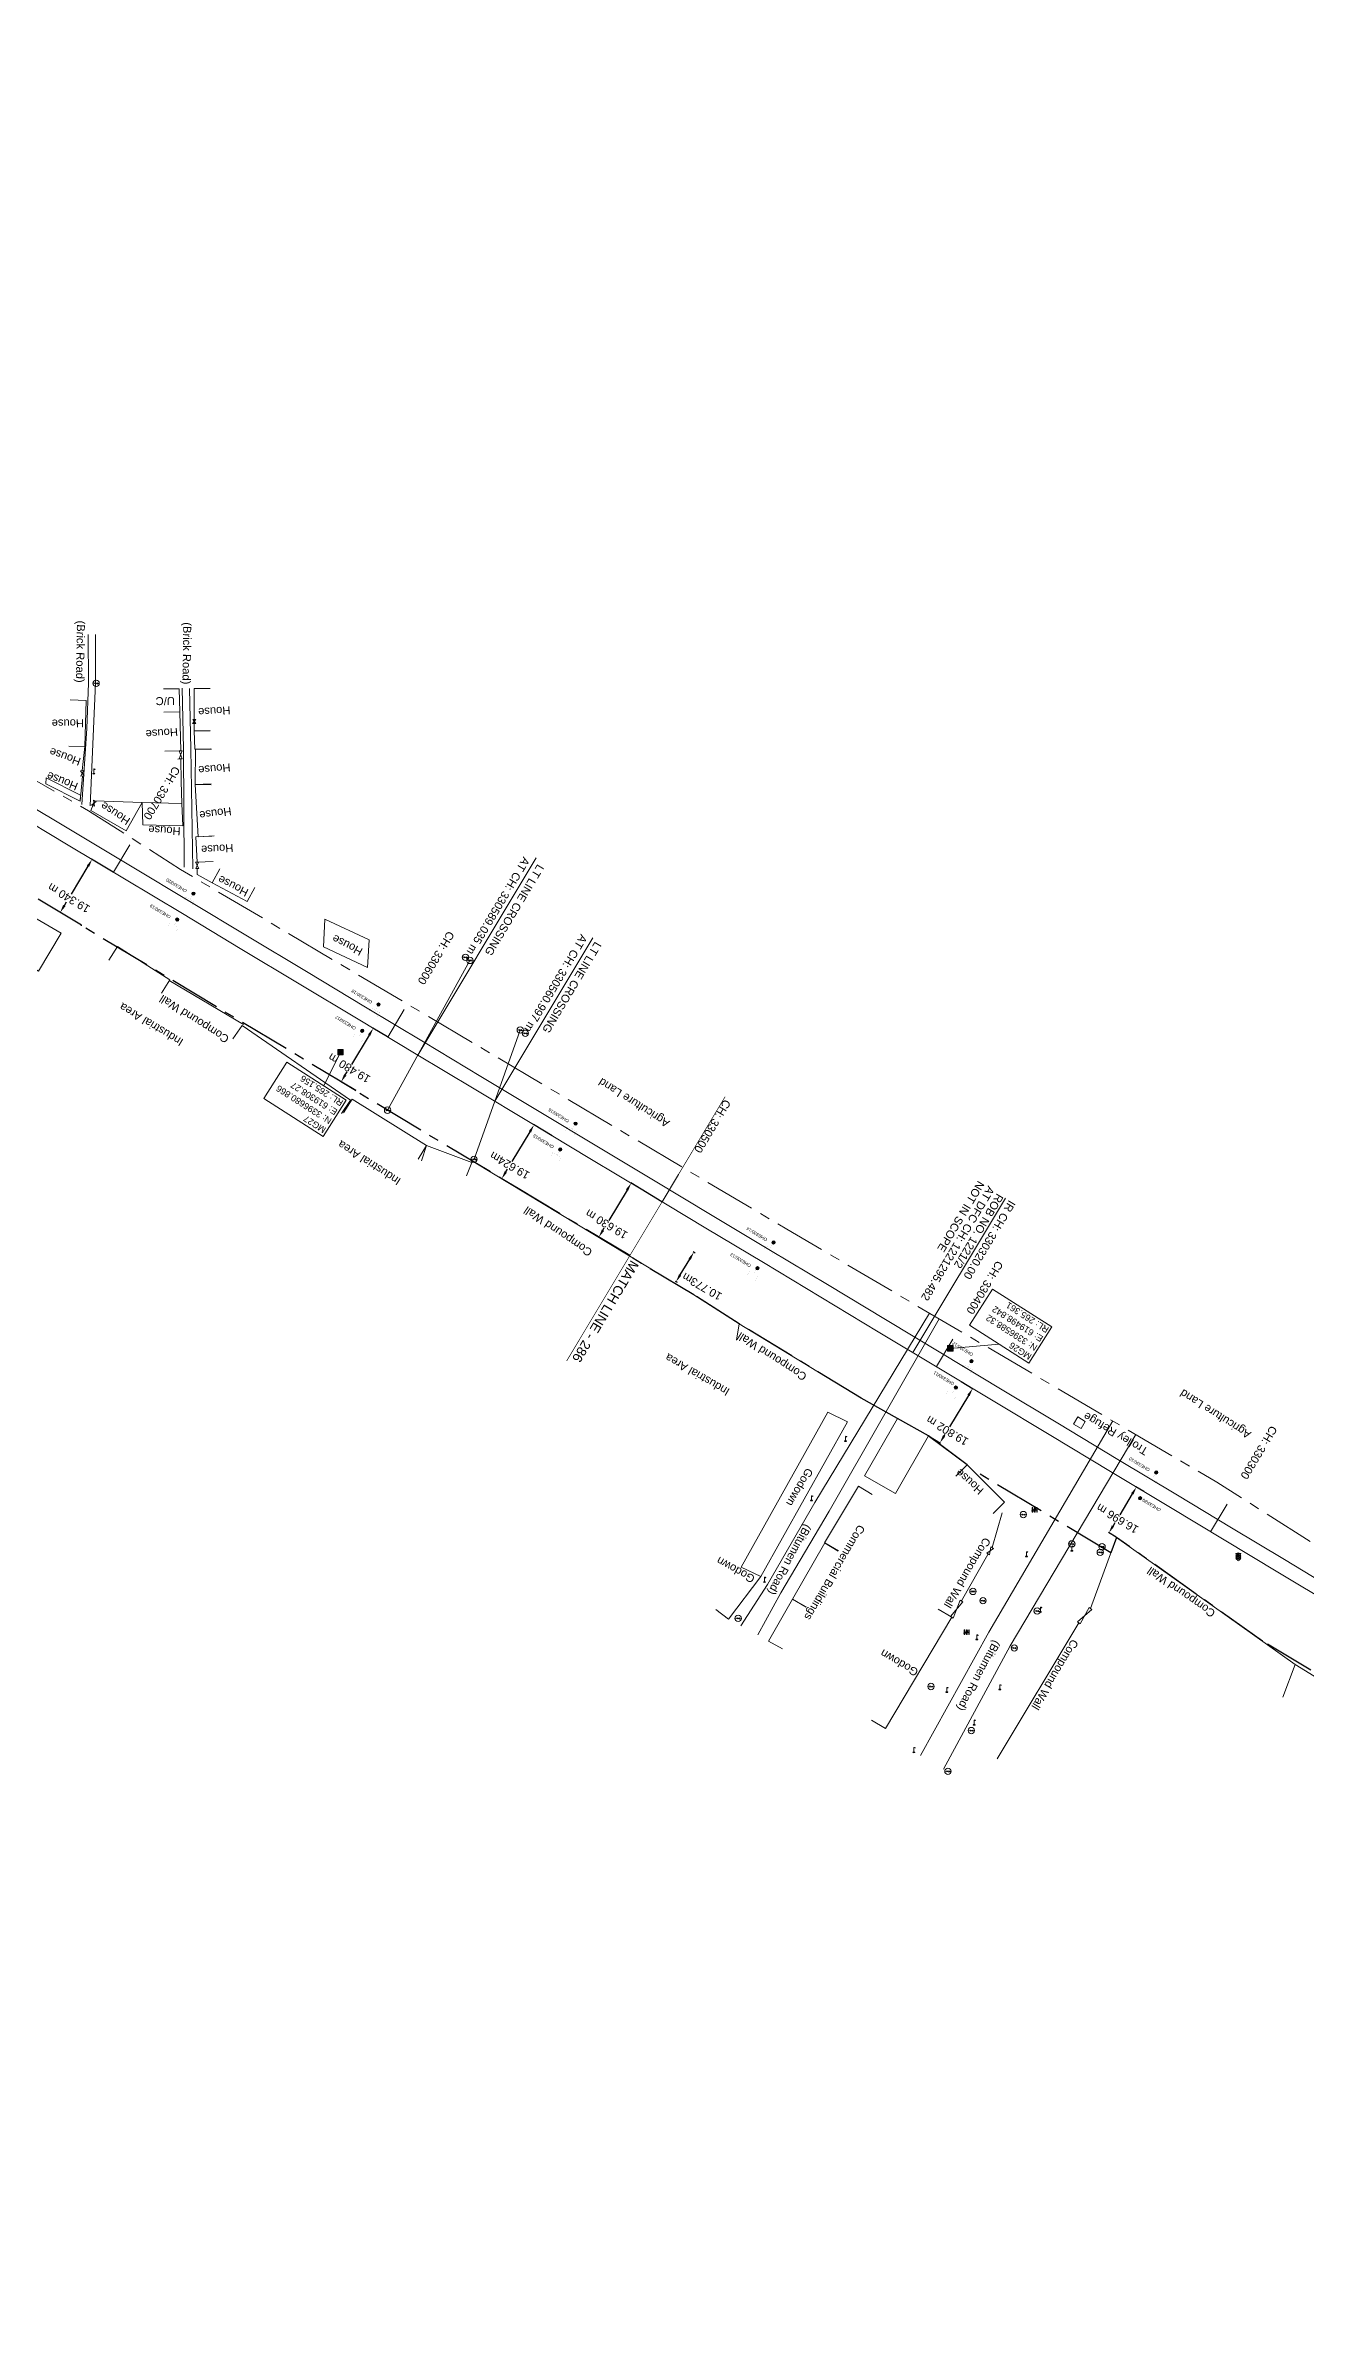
# Model space of a CAD drawing. Header units: metres. Extents: x 618808 to 629364, y 3390217 to 3397014.
# Drawn here: x 619216 to 619610, y 3396282 to 3396995 of the extents above; entities that cross this region are included whole.
import ezdxf
from ezdxf.enums import TextEntityAlignment as Align

# ---------------------------------------------------------------- set-up
doc = ezdxf.new("R2010")
doc.units = ezdxf.units.M
doc.header["$MEASUREMENT"] = 0
doc.linetypes.add('CENTER', pattern=[50.8, 31.75, -6.35, 6.35, -6.35])
doc.linetypes.add('PHANTOM2', pattern=[1.25, 0.625, -0.125, 0.125, -0.125, 0.125, -0.125])
doc.layers.get('Defpoints').update_dxf_attribs({"lineweight": 0})
for name, color, linetype, lineweight in [('Bench_Mark', 7, 'Continuous', 0), ('Bounary Dim', 10, 'Continuous', 13), ('Building Under Cons.', 251, 'Continuous', 0), ('Commercial Building Pucca', 251, 'Continuous', 0), ('Commercial Building Semipucca', 251, 'Continuous', 0), ('Compound Wall', 251, 'Continuous', 0), ('DFCC BOUNDARY', 6, 'CENTER', 0), ('Electric Pole', 251, 'Continuous', 0), ('Existing Chainage', 7, 'Continuous', 0), ('Existing IR Track', 143, 'Continuous', 0), ('Existing Railway Boundary', 7, 'CENTER', 0), ('Fence', 251, 'F-LINE', 0), ('Gate', 251, 'Continuous', 0), ('HT & LT DETAILS IN PLAN', 7, 'Continuous', 0), ('Lamp_Post', 7, 'Continuous', 0), ('LC DETAILS IN PLAN', 7, 'Continuous', 0), ('MATCH LINE', 7, 'Continuous', 0), ('OHE MAST', 8, 'Continuous', 0), ('OHE MAST TEXT', 8, 'Continuous', 0), ('PWR_LINE', 134, 'POWER', 0), ('Residential Building Pucca', 251, 'Continuous', 0), ('Side Details', 251, 'Continuous', 0), ('Sign Board', 251, 'Continuous', 0), ('Subroad Edge', 34, 'Continuous', 0), ('Text', 251, 'Continuous', 0), ('Text1', 251, 'Continuous', 0), ('Transformer', 251, 'Continuous', 0), ('Trolley Stand', 7, 'Continuous', 0)]:
    doc.layers.add(name, color=color, linetype=linetype, lineweight=lineweight)
doc.styles.get("Standard").update_dxf_attribs({"font": 'arial.ttf'})
doc.styles.add('Style-Arial', font='arial.ttf')
doc.styles.add('Text', font='arial.ttf', dxfattribs={"height": 2})
doc.linetypes.add('F-LINE', pattern='A,0.6,["X",Standard,S=0.3,R=0,X=0,Y=-0.15],0.1', length=0.7)
doc.linetypes.add('POWER', pattern='A,10,-0.2,[131,ltypeshp.shx,S=0.4,R=0,X=-0.2,Y=0],-0.2,[131,ltypeshp.shx,S=0.4,R=180,X=1.2,Y=0],-1.4,[131,ltypeshp.shx,S=0.4,R=0,X=-0.2,Y=0],-0.2,[131,ltypeshp.shx,S=0.4,R=180,X=1.2,Y=0],-1.4,[131,ltypeshp.shx,S=0.4,R=0,X=-0.2,Y=0],-0.2,[131,ltypeshp.shx,S=0.4,R=180,X=1.2,Y=0],-1.2', length=14.8)
doc.dimstyles.new('DIM', dxfattribs={"dimtxt": 2.5, "dimasz": 2.5, "dimexe": 0.18, "dimexo": 0.0625, "dimgap": 0.09, "dimtad": 0, "dimtih": 1, "dimtoh": 1, "dimdec": 3, "dimzin": 0, "dimdsep": 46, "dimtxsty": 'Standard', "dimcen": 0.09, "dimadec": 0, "dimazin": 0, "dimtfac": 1, "dimtdec": 3, "dimtofl": 0, "dimtmove": 0, "dimatfit": 3, "dimfxl": 1, "dimtolj": 1, "dimtzin": 0, "dimarcsym": 0})
doc.dimstyles.get("Standard").update_dxf_attribs({"dimtxt": 2.5, "dimasz": 0.18, "dimexe": 0.18, "dimexo": 0.0625, "dimgap": 0.09, "dimtad": 0, "dimtih": 1, "dimtoh": 1, "dimdec": 3, "dimzin": 0, "dimdsep": 46, "dimtxsty": 'Standard', "dimcen": 0.09, "dimadec": 0, "dimazin": 0, "dimtfac": 1, "dimtdec": 3, "dimtofl": 0, "dimtmove": 0, "dimatfit": 3, "dimfxl": 1, "dimtolj": 1, "dimtzin": 0, "dimarcsym": 0})

# ---------------------------------------------------------------- blocks, each defined once
blk = doc.blocks.new('GT')
at = {"layer": 'Gate'}
for p, q in [((-0.5, -0.5), (-0.5, 0.5)), ((-0.5, 0.5), (0.5, -0.5)), ((0.5, 0.5), (0.5, -0.5))]:
    blk.add_line(p, q, dxfattribs=at)
at = {"layer": 'Gate', "flags": 128}
blk.add_lwpolyline([(0.5, 0.5), (-0.5, -0.5)], dxfattribs=at)
blk = doc.blocks.new('EP')
at = {"extrusion": (0, 0, -1)}
blk.add_hatch(color=8, dxfattribs=at).paths.add_polyline_path([(-0.31, -0.24), (-0.94, -0.01), (-0.41, -0.1), (-0.43, 0.15), (0.21, -0.05), (0.21, 0.16), (0.93, -0.01), (0.31, 0.07), (0.31, -0.19), (-0.31, 0)])
at = {"color": 8}
for p, q in [((-0.93, -0.01), (-0.21, 0.16)), ((-0.31, 0.07), (-0.93, -0.01)), ((-0.31, -0.19), (-0.31, 0.07)), ((0.31, 0), (-0.31, -0.19)), ((-0.21, 0.16), (-0.21, -0.05)), ((-0.21, -0.05), (0.43, 0.15)), ((0.31, -0.24), (0.31, 0)), ((0.43, 0.15), (0.41, -0.1)), ((0.94, -0.01), (0.31, -0.24)), ((0.41, -0.1), (0.94, -0.01))]:
    blk.add_line(p, q, dxfattribs=at)
blk.add_circle((0, 0), 1, dxfattribs=at)
blk = doc.blocks.new('LP')
at = {"flags": 128}
for points in [[(0, 0), (0, 1.5)], [(0.25, 1.35), (0.44, 1.35)]]:
    blk.add_lwpolyline(points, dxfattribs=at)
for centre, radius, start, end in [((0.07, 0.99), 0.519, 57.64249, 97.31648), ((0.34, 1.33), 0.094, 11.70118, 168.04763)]:
    blk.add_arc(centre, radius, start, end)
at = {"extrusion": (0, 0, -1)}
blk.add_ellipse((0, 0.01), major_axis=(0.308, 0), ratio=0.400495, dxfattribs=at)
blk.add_ellipse((0.35, 1.36), major_axis=(0.0017, 0.0438), ratio=0.461056, start_param=1.74022, end_param=4.575836)
blk = doc.blocks.new('SIG')
for color, points in [(1, [(-0.22, 0.42, 0.180295), (-0.01, 0.33, -0.00255), (0.01, 0.33, -0.00255), (0.02, 0.33, 0.180295), (0.23, 0.42, -0.002654), (0.25, 0.44, 0.184495), (0.33, 0.65, 1.000001), (-0.32, 0.65, 0.184495), (-0.24, 0.44, -0.002654)]), (2, [(0.23, -0.23, -0.002654), (0.25, -0.21, 0.184495), (0.33, 0.01, 1.000001), (-0.32, 0.01, 0.184495), (-0.24, -0.21, -0.002654), (-0.22, -0.23, 0.180295), (-0.01, -0.32, -0.00255), (0.01, -0.32, -0.00255), (0.02, -0.32, 0.180295)]), (3, [(0.23, -0.88, -0.002654), (0.25, -0.86, 0.184495), (0.33, -0.64, 1.000001), (-0.32, -0.64, 0.184495), (-0.24, -0.86, -0.002654), (-0.22, -0.88, 0.395599)])]:
    blk.add_hatch(color=color).paths.add_polyline_path(points)
for p, q in [((-0.31, 0.98), (-0.32, -0.9)), ((0.33, -0.9), (0.32, 0.98))]:
    blk.add_line(p, q)
at = {"flags": 128}
for points in [[(-0.31, 0.98), (-0.81, 0.98, 0.198758), (-0.42, 0.41, 0.003814), (-0.31, 0.39)], [(-0.31, 0.33), (-0.81, 0.33, 0.198758), (-0.42, -0.23, 0.003727), (-0.32, -0.26)], [(0.32, 0.98), (0.82, 0.98, -0.198758), (0.44, 0.41, -0.003814), (0.32, 0.39)], [(0.32, 0.33), (0.82, 0.33, -0.198758), (0.44, -0.23, -0.003727), (0.33, -0.26)], [(-0.32, -0.32), (-0.81, -0.32, 0.198758), (-0.42, -0.88, 0.003639), (-0.32, -0.9)], [(0.33, -0.32), (0.82, -0.32, -0.198758), (0.44, -0.88, -0.003639), (0.33, -0.9)]]:
    blk.add_lwpolyline(points, format="xyb", dxfattribs=at)
for centre, radius, start, end in [((0.01, 0.91), 0.324, 12.40488, 167.59512), ((0.01, 0.81), 0.357, 27.75781, 152.24219), ((0.01, -0.9), 0.324, 181.45715, 358.54285)]:
    blk.add_arc(centre, radius, start, end)
blk = doc.blocks.new('TRF')
at = {"extrusion": (0, 0, -1)}
blk.add_hatch(color=256, dxfattribs=at).paths.add_polyline_path([(0.18, -0.39), (-0.98, 0.09), (-0.22, -0.04), (-0.38, 0.42), (0.98, -0.29), (-0.02, 0.04)])
for p, q in [((-0.69, 0.72), (-0.69, -0.72)), ((-0.52, 0.72), (-0.69, 0.72)), ((-0.52, -0.72), (-0.52, 0.72)), ((0, 0.72), (0, -0.72)), ((0.17, 0.72), (0, 0.72)), ((0.17, -0.72), (0.17, 0.72)), ((0.7, 0.72), (0.7, -0.72)), ((0.87, 0.72), (0.7, 0.72)), ((0.87, -0.72), (0.87, 0.72)), ((-0.69, -0.72), (-0.52, -0.72)), ((0, -0.72), (0.17, -0.72)), ((0.7, -0.72), (0.87, -0.72))]:
    blk.add_line(p, q)
at = {"flags": 128}
blk.add_lwpolyline([(0.22, -0.04), (0.38, 0.42), (-0.98, -0.29), (0.02, 0.04), (-0.18, -0.39), (0.98, 0.09), (0.22, -0.04)], close=True, dxfattribs=at)
blk = doc.blocks.new('OHE MAST')
h = blk.add_hatch(color=256)
edge = h.paths.add_edge_path()
edge.add_arc((0, 0), 0.514, 0, 360)
at = {"const_width": 0.01, "flags": 128}
for points in [[(1.5, 3.5), (1.5, 2), (-1.5, 2), (-1.5, 3.5)], [(0, 2), (0, 0)]]:
    blk.add_lwpolyline(points, dxfattribs=at)
blk.add_circle((0, 0), 0.514)
blk = doc.blocks.new('*D414')
at = {"layer": 'Bounary Dim', "color": 0, "lineweight": -2, "transparency": 16777216}
for p, q in [((619419.13, 3396618.11), (619418.53, 3396618.47)), ((619413.58, 3396608.88), (619412.98, 3396609.23)), ((619414.43, 3396611.28), (619417.4, 3396616.23))]:
    blk.add_line(p, q, dxfattribs=at)
at = {"layer": 'Bounary Dim', "color": 0, "transparency": 16777216}
for points in [[(619417.04, 3396616.45), (619417.76, 3396616.02), (619418.69, 3396618.37)], [(619414.07, 3396611.5), (619414.78, 3396611.07), (619413.14, 3396609.14)]]:
    blk.add_solid(points, dxfattribs=at)
at = {"layer": 'Defpoints', "color": 0, "transparency": 16777216}
for p in [(619418.69, 3396618.37), (619419.18, 3396618.08), (619413.63, 3396608.84)]:
    blk.add_point(p, dxfattribs=at)
at = {"layer": 'Bounary Dim', "color": 0, "transparency": 16777216, "insert": (619421.27, 3396607.65), "char_height": 2.5, "attachment_point": 5, "rotation": 150}
blk.add_mtext('\\A1;10.773m', dxfattribs=at)
blk = doc.blocks.new('*D320')
at = {"layer": 'Bounary Dim', "color": 0, "lineweight": -2, "transparency": 16777216}
for p, q in [((624516.74, 3393565.8), (624506.47, 3393548.71)), ((624520.35, 3393566.55), (624517.87, 3393568.04)), ((624498.93, 3393536.15), (624505.06, 3393546.36)), ((624499.97, 3393532.61), (624497.49, 3393534.1))]:
    blk.add_line(p, q, dxfattribs=at)
at = {"layer": 'Bounary Dim', "color": 0, "transparency": 16777216}
for points in [[(624516.38, 3393566.02), (624517.09, 3393565.59), (624518.02, 3393567.95)], [(624498.57, 3393536.37), (624499.29, 3393535.94), (624497.65, 3393534.01)]]:
    blk.add_solid(points, dxfattribs=at)
at = {"layer": 'Defpoints', "color": 0, "linetype": 'ByBlock', "ltscale": 5, "transparency": 16777216}
for p in [(619557.02, 3396545.02), (619559.36, 3396543.61), (619550.75, 3396529.31)]:
    blk.add_point(p, dxfattribs=at)
at = {"layer": 'Defpoints', "color": 0, "transparency": 16777216}
for p in [(624518.02, 3393567.95), (624520.4, 3393566.52), (624500.03, 3393532.58)]:
    blk.add_point(p, dxfattribs=at)
at = {"layer": 'DFCC BOUNDARY', "color": 0, "linetype": 'ByBlock', "lineweight": -2, "ltscale": 5, "transparency": 16777216}
for p, q in [((619559.3, 3396543.65), (619556.87, 3396545.11)), ((619555.73, 3396542.88), (619551.81, 3396536.34)), ((619550.7, 3396529.34), (619548.26, 3396530.8)), ((619549.71, 3396532.85), (619550.4, 3396534))]:
    blk.add_line(p, q, dxfattribs=at)
at = {"layer": 'DFCC BOUNDARY', "color": 0, "linetype": 'ByBlock', "ltscale": 5, "transparency": 16777216}
for points in [[(619555.38, 3396543.09), (619556.09, 3396542.66), (619557.02, 3396545.02)], [(619549.35, 3396533.07), (619550.06, 3396532.64), (619548.42, 3396530.71)]]:
    blk.add_solid(points, dxfattribs=at)
at = {"layer": 'Bounary Dim', "color": 0, "transparency": 16777216, "insert": (624505.77, 3393547.54), "char_height": 2.5, "attachment_point": 5, "rotation": 150}
blk.add_mtext('\\A1;39.588m', dxfattribs=at)
at = {"layer": 'DFCC BOUNDARY', "color": 0, "linetype": 'ByBlock', "ltscale": 5, "transparency": 16777216, "insert": (619551.1, 3396535.17), "char_height": 2.5, "attachment_point": 5, "rotation": 149}
blk.add_mtext('\\A1;16.696 m', dxfattribs=at)
blk = doc.blocks.new('*D321')
at = {"layer": 'Bounary Dim', "color": 0, "lineweight": -2, "transparency": 16777216}
for p, q in [((624148.76, 3393787.43), (624131.26, 3393758.31)), ((624147.84, 3393790.9), (624150.21, 3393789.48)), ((624127.37, 3393751.86), (624129.85, 3393755.97)), ((624123.87, 3393751.04), (624126.24, 3393749.62))]:
    blk.add_line(p, q, dxfattribs=at)
at = {"layer": 'Bounary Dim', "color": 0, "transparency": 16777216}
for points in [[(624148.41, 3393787.64), (624149.12, 3393787.21), (624150.05, 3393789.57)], [(624127.02, 3393752.07), (624127.73, 3393751.64), (624126.09, 3393749.71)]]:
    blk.add_solid(points, dxfattribs=at)
at = {"layer": 'Defpoints', "color": 0, "linetype": 'ByBlock', "ltscale": 5, "transparency": 16777216}
for p in [(619502.22, 3396577.99), (619505.84, 3396575.81), (619492, 3396561.03)]:
    blk.add_point(p, dxfattribs=at)
at = {"layer": 'Defpoints', "color": 0, "transparency": 16777216}
for p in [(624147.79, 3393790.93), (624150.05, 3393789.57), (624123.82, 3393751.08)]:
    blk.add_point(p, dxfattribs=at)
at = {"layer": 'DFCC BOUNDARY', "color": 0, "linetype": 'ByBlock', "lineweight": -2, "ltscale": 5, "transparency": 16777216}
for p, q in [((619504.55, 3396573.67), (619498.62, 3396563.81)), ((619502.27, 3396577.96), (619506, 3396575.72)), ((619492.06, 3396560.99), (619495.78, 3396558.75)), ((619496.92, 3396560.99), (619497.21, 3396561.47))]:
    blk.add_line(p, q, dxfattribs=at)
at = {"layer": 'DFCC BOUNDARY', "color": 0, "linetype": 'ByBlock', "ltscale": 5, "transparency": 16777216}
for points in [[(619504.19, 3396573.88), (619504.91, 3396573.45), (619505.84, 3396575.81)], [(619496.56, 3396561.2), (619497.27, 3396560.77), (619495.63, 3396558.84)]]:
    blk.add_solid(points, dxfattribs=at)
at = {"layer": 'Bounary Dim', "color": 0, "transparency": 16777216, "insert": (624130.55, 3393757.14), "char_height": 2.5, "attachment_point": 5, "rotation": 150}
blk.add_mtext('\\A1;46.506m', dxfattribs=at)
at = {"layer": 'DFCC BOUNDARY', "color": 0, "linetype": 'ByBlock', "ltscale": 5, "transparency": 16777216, "insert": (619497.91, 3396562.64), "char_height": 2.5, "attachment_point": 5, "rotation": 149}
blk.add_mtext('\\A1;19.802 m', dxfattribs=at)
blk = doc.blocks.new('*D322')
at = {"layer": 'Bounary Dim', "color": 0, "lineweight": -2, "transparency": 16777216}
for p, q in [((624078.08, 3393830), (624067.74, 3393812.81)), ((624081.3, 3393830.98), (624079.22, 3393832.24)), ((624056.63, 3393794.35), (624066.33, 3393810.47)), ((624057.27, 3393791.05), (624055.19, 3393792.3))]:
    blk.add_line(p, q, dxfattribs=at)
at = {"layer": 'Bounary Dim', "color": 0, "transparency": 16777216}
for points in [[(624077.73, 3393830.22), (624078.44, 3393829.79), (624079.37, 3393832.14)], [(624056.28, 3393794.56), (624056.99, 3393794.14), (624055.34, 3393792.21)]]:
    blk.add_solid(points, dxfattribs=at)
at = {"layer": 'Defpoints', "color": 0, "linetype": 'ByBlock', "ltscale": 5, "transparency": 16777216}
for p in [(619399.11, 3396639.94), (619408.77, 3396634.14), (619398.68, 3396617.31)]:
    blk.add_point(p, dxfattribs=at)
at = {"layer": 'Defpoints', "color": 0, "transparency": 16777216}
for p in [(624079.37, 3393832.14), (624081.35, 3393830.95), (624057.32, 3393791.02)]:
    blk.add_point(p, dxfattribs=at)
at = {"layer": 'DFCC BOUNDARY', "color": 0, "linetype": 'ByBlock', "lineweight": -2, "ltscale": 5, "transparency": 16777216}
for p, q in [((619397.82, 3396637.79), (619392.12, 3396628.29)), ((619408.72, 3396634.17), (619398.96, 3396640.03)), ((619390.3, 3396625.25), (619390.72, 3396625.95)), ((619398.62, 3396617.34), (619388.86, 3396623.2))]:
    blk.add_line(p, q, dxfattribs=at)
at = {"layer": 'DFCC BOUNDARY', "color": 0, "linetype": 'ByBlock', "ltscale": 5, "transparency": 16777216}
for points in [[(619397.47, 3396638.01), (619398.18, 3396637.58), (619399.11, 3396639.94)], [(619389.94, 3396625.46), (619390.66, 3396625.03), (619389.01, 3396623.1)]]:
    blk.add_solid(points, dxfattribs=at)
at = {"layer": 'Bounary Dim', "color": 0, "transparency": 16777216, "insert": (624066.96, 3393811.69), "char_height": 2.5, "attachment_point": 5, "rotation": 150}
blk.add_mtext('\\A1;46.607m', dxfattribs=at)
at = {"layer": 'DFCC BOUNDARY', "color": 0, "linetype": 'ByBlock', "ltscale": 5, "transparency": 16777216, "insert": (619391.42, 3396627.12), "char_height": 2.5, "attachment_point": 5, "rotation": 149}
blk.add_mtext('\\A1;19.630 m', dxfattribs=at)
blk = doc.blocks.new('*D323')
at = {"layer": 'Bounary Dim', "color": 0, "lineweight": -2, "transparency": 16777216}
for p, q in [((619367.47, 3396656), (619361.87, 3396646.67)), ((619374.43, 3396654.74), (619368.6, 3396658.24)), ((619364.34, 3396637.92), (619358.51, 3396641.41)), ((619359.95, 3396643.46), (619360.47, 3396644.33)), ((623709.32, 3394049.33), (623711.28, 3394048.15)), ((623709.83, 3394046.1), (623684.78, 3394004.47)), ((623664.8, 3393971.26), (623683.37, 3394002.13)), ((623661.7, 3393970.21), (623663.66, 3393969.02))]:
    blk.add_line(p, q, dxfattribs=at)
at = {"layer": 'Bounary Dim', "color": 0, "transparency": 16777216}
for points in [[(619367.11, 3396656.22), (619367.83, 3396655.79), (619368.76, 3396658.15)], [(619359.59, 3396643.68), (619360.3, 3396643.25), (619358.66, 3396641.32)], [(623709.48, 3394046.32), (623710.19, 3394045.89), (623711.12, 3394048.24)], [(623664.44, 3393971.47), (623665.15, 3393971.04), (623663.51, 3393969.12)]]:
    blk.add_solid(points, dxfattribs=at)
at = {"layer": 'Defpoints', "color": 0, "transparency": 16777216}
for p in [(619368.76, 3396658.15), (619374.49, 3396654.71), (619364.39, 3396637.88), (623709.26, 3394049.36), (623711.12, 3394048.24), (623661.65, 3393970.24)]:
    blk.add_point(p, dxfattribs=at)
at = {"layer": 'Bounary Dim', "color": 0, "transparency": 16777216, "char_height": 2.5, "attachment_point": 5, "rotation": 150}
for s, insert in [('\\A1;19.624m', (619361.17, 3396645.5)), ('\\A1;92.347m', (623684.63, 3394002.98))]:
    blk.add_mtext(s, dxfattribs=dict(at, insert=insert))
blk = doc.blocks.new('*D324')
at = {"layer": 'Bounary Dim', "color": 0, "lineweight": -2, "transparency": 16777216}
for p, q in [((627983.92, 3391533.85), (627975.81, 3391538.73)), ((627974.67, 3391536.49), (627964.3, 3391519.26)), ((627951.81, 3391498.52), (627962.89, 3391516.92)), ((627958.48, 3391491.59), (627950.37, 3391496.47))]:
    blk.add_line(p, q, dxfattribs=at)
at = {"layer": 'Bounary Dim', "color": 0, "transparency": 16777216}
for points in [[(627974.31, 3391536.71), (627975.03, 3391536.28), (627975.96, 3391538.64)], [(627951.46, 3391498.74), (627952.17, 3391498.31), (627950.52, 3391496.38)]]:
    blk.add_solid(points, dxfattribs=at)
at = {"layer": 'Defpoints', "color": 0, "linetype": 'ByBlock', "ltscale": 5, "transparency": 16777216}
for p in [(619318.5, 3396688.32), (619323.05, 3396685.59), (619313.02, 3396668.89)]:
    blk.add_point(p, dxfattribs=at)
at = {"layer": 'Defpoints', "color": 0, "transparency": 16777216}
for p in [(627983.97, 3391533.81), (627950.52, 3391496.38), (627958.53, 3391491.56)]:
    blk.add_point(p, dxfattribs=at)
at = {"layer": 'DFCC BOUNDARY', "color": 0, "linetype": 'ByBlock', "lineweight": -2, "ltscale": 5, "transparency": 16777216}
for p, q in [((619322.99, 3396685.62), (619318.35, 3396688.41)), ((619317.21, 3396686.18), (619311.72, 3396677.04)), ((619309.76, 3396673.76), (619310.32, 3396674.69)), ((619312.96, 3396668.92), (619308.32, 3396671.71))]:
    blk.add_line(p, q, dxfattribs=at)
at = {"layer": 'DFCC BOUNDARY', "color": 0, "linetype": 'ByBlock', "ltscale": 5, "transparency": 16777216}
for points in [[(619316.86, 3396686.39), (619317.57, 3396685.96), (619318.5, 3396688.32)], [(619309.4, 3396673.98), (619310.11, 3396673.55), (619308.47, 3396671.62)]]:
    blk.add_solid(points, dxfattribs=at)
at = {"layer": 'Bounary Dim', "color": 0, "transparency": 16777216, "insert": (627963.59, 3391518.09), "char_height": 2.5, "attachment_point": 5, "rotation": 150}
blk.add_mtext('\\A1;49.319m', dxfattribs=at)
at = {"layer": 'DFCC BOUNDARY', "color": 0, "linetype": 'ByBlock', "ltscale": 5, "transparency": 16777216, "insert": (619311.02, 3396675.87), "char_height": 2.5, "attachment_point": 5, "rotation": 149}
blk.add_mtext('\\A1;19.480 m', dxfattribs=at)
blk = doc.blocks.new('*D325')
at = {"layer": 'Bounary Dim', "color": 0, "lineweight": -2, "transparency": 16777216}
for p, q in [((627660.09, 3391809.26), (627659.2, 3391809.86)), ((627657.94, 3391807.7), (627630.65, 3391767.75)), ((627621.8, 3391754.79), (627629.1, 3391765.48)), ((627621.13, 3391752.22), (627620.24, 3391752.83))]:
    blk.add_line(p, q, dxfattribs=at)
at = {"layer": 'Bounary Dim', "color": 0, "transparency": 16777216}
for points in [[(627657.6, 3391807.93), (627658.29, 3391807.46), (627659.35, 3391809.76)], [(627621.45, 3391755.03), (627622.14, 3391754.56), (627620.39, 3391752.73)]]:
    blk.add_solid(points, dxfattribs=at)
at = {"layer": 'Defpoints', "color": 0, "linetype": 'ByBlock', "ltscale": 5, "transparency": 16777216}
for p in [(619230.63, 3396741.1), (619237.32, 3396737.09), (619227.36, 3396720.51)]:
    blk.add_point(p, dxfattribs=at)
at = {"layer": 'Defpoints', "color": 0, "transparency": 16777216}
for p in [(627660.14, 3391809.22), (627620.39, 3391752.73), (627621.18, 3391752.19)]:
    blk.add_point(p, dxfattribs=at)
at = {"layer": 'DFCC BOUNDARY', "color": 0, "linetype": 'ByBlock', "lineweight": -2, "ltscale": 5, "transparency": 16777216}
for p, q in [((619229.34, 3396738.96), (619224.08, 3396730.19)), ((619237.26, 3396737.12), (619230.48, 3396741.19)), ((619227.31, 3396720.54), (619220.52, 3396724.61)), ((619221.96, 3396726.66), (619222.67, 3396727.85))]:
    blk.add_line(p, q, dxfattribs=at)
at = {"layer": 'DFCC BOUNDARY', "color": 0, "linetype": 'ByBlock', "ltscale": 5, "transparency": 16777216}
for points in [[(619228.99, 3396739.17), (619229.7, 3396738.74), (619230.63, 3396741.1)], [(619221.6, 3396726.88), (619222.32, 3396726.45), (619220.67, 3396724.52)]]:
    blk.add_solid(points, dxfattribs=at)
at = {"layer": 'Bounary Dim', "color": 0, "transparency": 16777216, "insert": (627629.87, 3391766.61), "char_height": 2.5, "attachment_point": 5, "rotation": 150}
blk.add_mtext('\\A1;69.073m', dxfattribs=at)
at = {"layer": 'DFCC BOUNDARY', "color": 0, "linetype": 'ByBlock', "ltscale": 5, "transparency": 16777216, "insert": (619223.38, 3396729.02), "char_height": 2.5, "attachment_point": 5, "rotation": 149}
blk.add_mtext('\\A1;19.340 m', dxfattribs=at)
blk = doc.blocks.new('BM')
at = {"extrusion": (0, 0, -1)}
blk.add_hatch(color=256, dxfattribs=at).paths.add_polyline_path([(-0.88, -0.88), (-0.88, 0.88), (0.88, 0.88), (0.88, -0.88)])
for p, q in [((0.88, 0.88), (-0.88, 0.88)), ((-0.88, 0.88), (-0.88, -0.88)), ((0.88, -0.88), (0.88, 0.88)), ((-0.88, -0.88), (0.88, -0.88))]:
    blk.add_line(p, q)

msp = doc.modelspace()

# ---------------------------------------------------------------- linework, layer by layer
at = {"layer": 'Bench_Mark', "color": 252}
for p, q in [((619303.0325, 3396670.3415), (619308.27, 3396680.866)), ((619514.1113, 3396589.661), (619498.842, 3396588.32))]:
    msp.add_line(p, q, dxfattribs=at)
at = {"layer": 'Bench_Mark', "color": 252, "linetype": 'Continuous'}
for points in [[(619310.0451, 3396665.8521), (619302.8187, 3396654.5641), (619284.2998, 3396666.4195), (619291.5262, 3396677.7075)], [(619530.5971, 3396595.0214), (619523.3708, 3396583.7333), (619504.8519, 3396595.5887), (619512.0783, 3396606.8768)]]:
    msp.add_3dface(points, dxfattribs=at)
at = {"layer": 'Building Under Cons.', "flags": 128}
msp.add_lwpolyline([(619252.9011, 3396794.3228), (619257.8989, 3396794.4125), (619258.0289, 3396787.165), (619253.0312, 3396787.0753)], dxfattribs=at)
at = {"layer": 'Commercial Building Pucca', "flags": 128}
for points in [[(619235.8772, 3396709.5974), (619238.5384, 3396713.8286), (619254.9368, 3396703.5147), (619252.2756, 3396699.2835)], [(619274.6729, 3396685.0738), (619277.5047, 3396689.1928), (619311.4457, 3396665.858), (619308.6139, 3396661.739)], [(619309.2387, 3396661.9068), (619311.8735, 3396666.1544), (619335.1396, 3396651.7224), (619332.5048, 3396647.4747)], [(619333.5758, 3396646.9747), (619335.1396, 3396651.7224), (619349.3369, 3396646.4542), (619347.6362, 3396642.2325)], [(619453.8297, 3396507.5434), (619449.5014, 3396510.0436), (619459.6238, 3396527.5677), (619463.9522, 3396525.0675)], [(619446.4394, 3396494.4651), (619442.0877, 3396496.9243), (619449.5014, 3396510.0436), (619453.8532, 3396507.5844)]]:
    msp.add_lwpolyline(points, dxfattribs=at)
at = {"layer": 'Commercial Building Pucca'}
msp.add_3dface([(619472.0584, 3396548.5066), (619482.333, 3396566.4756), (619492.0025, 3396561.0264), (619481.7212, 3396543.0458)], dxfattribs=at)
at = {"layer": 'Commercial Building Semipucca', "flags": 128}
for points in [[(619433.5188, 3396520.0348), (619460.5502, 3396568.3794), (619466.6924, 3396565.3859), (619439.6609, 3396517.0413)], [(619463.8411, 3396525.0286), (619459.5578, 3396527.6052), (619470.1845, 3396545.2714), (619474.4678, 3396542.6948)], [(619433.5188, 3396520.0348), (619439.6609, 3396517.0413), (619429.5636, 3396503.7481), (619425.5831, 3396506.7716)], [(619495.0214, 3396506.9008), (619499.3125, 3396504.3372), (619478.5657, 3396469.6108), (619474.2746, 3396472.1744)]]:
    msp.add_lwpolyline(points, dxfattribs=at)
at = {"layer": 'Commercial Building Semipucca'}
msp.add_3dface([(619185.7138, 3396722.4375), (619192.7988, 3396734.3714), (619220.9421, 3396718.0777), (619213.8519, 3396706.1351)], dxfattribs=at)
at = {"layer": 'Compound Wall', "flags": 128}
for points in [[(619227.5026, 3396768.8248), (619228.3579, 3396776.3247)], [(619226.8768, 3396759.2812), (619227.6538, 3396767.1338)], [(619258.7109, 3396758.563), (619258.5153, 3396765.4362), (619258.3337, 3396772.5257), (619257.4358, 3396772.4086)], [(619268.1957, 3396733.7494), (619263.4795, 3396736.3926), (619263.5212, 3396738.2199)], [(619254.7371, 3396703.2875), (619277.9426, 3396689.4958)], [(619350.5894, 3396646.2015), (619418.6725, 3396605.0162), (619432.9121, 3396596.0308), (619432.0095, 3396590.9454)], [(619470.9979, 3396572.7428), (619432.9121, 3396596.0308)], [(619504.083, 3396552.0131), (619491.9682, 3396561.0205)], [(619511.9232, 3396526.1148), (619515.0476, 3396536.9794)], [(619502.3452, 3396509.4367), (619510.5507, 3396523.9982), (619510.6594, 3396524.1403)], [(619542.6661, 3396507.1373), (619550.7531, 3396529.3055), (619606.636, 3396489.6381), (619602.7826, 3396479.3467)], [(619513.5531, 3396460.1436), (619539.0344, 3396502.6031)]]:
    msp.add_lwpolyline(points, dxfattribs=at)
at = {"layer": 'DFCC BOUNDARY', "lineweight": 30, "ltscale": 0.5}
msp.add_lwpolyline([(619655.123, 3396461.6017), (619596.4122, 3396496.8952), (619550.7531, 3396529.3055), (619548.9914, 3396524.4762), (619505.4275, 3396550.6814), (619504.083, 3396552.0131), (619492.0025, 3396561.0264), (619482.333, 3396566.4756), (619470.9979, 3396572.7428), (619432.9121, 3396596.0308), (619418.6725, 3396605.0162), (619398.5905, 3396617.1643), (619398.6752, 3396617.3055), (619312.9404, 3396668.7612), (619313.0176, 3396668.8897), (619227.2878, 3396720.3859), (619227.3598, 3396720.506), (619141.6306, 3396771.9828), (619141.6254, 3396771.9742), (619055.8982, 3396823.4655), (619055.8003, 3396823.3026), (618970.0805, 3396874.8069), (618970.0993, 3396874.8382)], dxfattribs=at)
at = {"layer": 'Existing Chainage', "linetype": 'Continuous', "lineweight": 13, "flags": 128}
for points in [[(619242.4663, 3396745.6581), (619237.3185, 3396737.0849)], [(619328.1907, 3396694.1652), (619323.042, 3396685.5925)], [(619413.9296, 3396642.7071), (619408.7848, 3396634.1321)], [(619499.6624, 3396591.2008), (619494.5047, 3396582.6335)], [(619585.3472, 3396539.6587), (619580.196, 3396531.0875)]]:
    msp.add_lwpolyline(points, dxfattribs=at)
at = {"layer": 'Existing IR Track', "flags": 128}
for points in [[(619621.3676, 3396511.4949), (619603.2855, 3396522.3582), (619586.7218, 3396532.3143), (619569.8404, 3396542.4614), (619551.24, 3396553.6508), (619532.4266, 3396564.9684), (619514.5485, 3396575.7176), (619496.4307, 3396586.6108), (619478.6202, 3396597.3256), (619460.4667, 3396608.2466), (619442.7024, 3396618.9016), (619424.4458, 3396629.8518), (619406.5752, 3396640.5857), (619388.3773, 3396651.5326), (619370.38, 3396662.3481), (619352.1456, 3396673.3061), (619334.188, 3396684.095), (619316.135, 3396694.9412), (619297.6572, 3396706.0384), (619279.16, 3396717.1473), (619261.1548, 3396727.9598), (619243.1871, 3396738.7497), (619225.4542, 3396749.3913), (619207.5726, 3396760.122)], [(619619.0951, 3396507.7135), (619601.2504, 3396518.4341), (619584.4491, 3396528.5314), (619567.6477, 3396538.6289), (619548.9631, 3396549.8629), (619530.2791, 3396561.0965), (619512.2764, 3396571.9346), (619494.2728, 3396582.7732), (619476.35, 3396593.5476), (619458.4278, 3396604.3216), (619440.4369, 3396615.1288), (619422.445, 3396625.9365), (619404.3091, 3396636.8173), (619386.1742, 3396647.6976), (619368.0942, 3396658.5454), (619350.0143, 3396669.3932), (619331.8932, 3396680.2765), (619313.7723, 3396691.1598), (619295.3671, 3396702.2262), (619276.9612, 3396713.293), (619258.8663, 3396724.1523), (619240.7722, 3396735.0111), (619223.1666, 3396745.5825), (619205.5606, 3396756.1541)]]:
    msp.add_lwpolyline(points, dxfattribs=at)
at = {"layer": 'Existing Railway Boundary', "ltscale": 0.5, "flags": 128}
msp.add_lwpolyline([(622746.098, 3394644.2), (622663.4606, 3394694.169), (622635.5442, 3394709.92), (622581.1736, 3394743.226), (622498.0779, 3394792.898), (622457.7907, 3394817.243), (622415.9451, 3394842.999), (622330.0124, 3394895.005), (622286.0512, 3394920.901), (622269.7893, 3394930.074), (622244.2217, 3394945.629), (622201.0412, 3394973.502), (622157.7433, 3394996.47), (622067.1433, 3395052.862), (622028.1243, 3395076.2237), (621982.7063, 3395103.6077), (621938.325, 3395130.049), (621919.5262, 3395142.179), (621895.57, 3395156.352), (621849.652, 3395183.166), (621803.9371, 3395210.454), (621762.0599, 3395237.831), (621717.2628, 3395262.794), (621673.4964, 3395291.048), (621631.1453, 3395314.439), (621565.7349, 3395354.058), (621541.6521, 3395368.941), (621498.2271, 3395395.531), (621455.3549, 3395421.57), (621412.7963, 3395447.333), (621396.0377, 3395457.837), (621278.7038, 3395528.576), (620507.8337, 3395990.648), (620326.7791, 3396099.223), (620281.2632, 3396126.84), (619808.9582, 3396409.119), (619628.9088, 3396516.842), (619582.1797, 3396546.525), (619447.801, 3396625.557), (619258.2721, 3396737.95), (619229.5588, 3396756.3), (619194.2185, 3396776.394), (618830.5016, 3396995.2736)], dxfattribs=at)
at = {"layer": 'Fence'}
msp.add_lwpolyline([(619837.2296, 3396293.9566), (619848.8095, 3396333.8681), (619846.0654, 3396341.4286), (619783.6928, 3396380.9074), (619606.636, 3396489.6381)], dxfattribs=at)
at = {"layer": 'HT & LT DETAILS IN PLAN', "lineweight": 13, "flags": 128}
for points in [[(619369.4338, 3396741.539), (619332.4421, 3396679.9468)], [(619387.1267, 3396716.5926), (619356.48, 3396665.5138)]]:
    msp.add_lwpolyline(points, dxfattribs=at)
at = {"layer": 'LC DETAILS IN PLAN', "lineweight": 13, "flags": 128}
msp.add_lwpolyline([(619516.1466, 3396635.2225), (619487.1356, 3396587.0637)], dxfattribs=at)
at = {"layer": 'MATCH LINE', "linetype": 'PHANTOM2', "ltscale": 15, "const_width": 0.2}
msp.add_lwpolyline([(619428.5, 3396666.9923), (619378.9566, 3396584.415)], dxfattribs=at)
at = {"layer": 'PWR_LINE', "flags": 128}
for points in [[(619322.9836, 3396662.7447), (619348.7146, 3396709.5351)], [(619349.9986, 3396647.4006), (619364.4486, 3396687.785)]]:
    msp.add_lwpolyline(points, dxfattribs=at)
at = {"layer": 'Residential Building Pucca', "flags": 128}
for points in [[(619223.7378, 3396790.8887), (619228.7347, 3396790.7583), (619228.3579, 3396776.3247), (619223.3611, 3396776.4551)], [(619267.5585, 3396781.2474), (619262.56, 3396781.2317), (619262.5188, 3396794.4308), (619267.5173, 3396794.4465)], [(619253.0319, 3396787.0448), (619258.0289, 3396787.165), (619258.3209, 3396775.0329), (619253.3238, 3396774.9127)], [(619267.7029, 3396775.6665), (619262.706, 3396775.5384), (619262.56, 3396781.2317), (619267.5569, 3396781.3599)], [(619267.8899, 3396764.4139), (619262.8914, 3396764.4391), (619262.9474, 3396775.5297), (619267.9459, 3396775.5044)], [(619268.7518, 3396748.4035), (619263.7603, 3396748.1375), (619262.8914, 3396764.4391), (619267.8828, 3396764.7052)], [(619268.4298, 3396740.4119), (619263.4355, 3396740.2063), (619263.1075, 3396748.1739), (619268.1018, 3396748.3795)], [(619281.4765, 3396732.3509), (619279.1304, 3396727.9371), (619268.1957, 3396733.7494), (619270.5419, 3396738.1631)], [(619500.5706, 3396548.4617), (619504.0951, 3396552.0062), (619515.8257, 3396540.3418), (619512.3012, 3396536.7973)]]:
    msp.add_lwpolyline(points, dxfattribs=at)
at = {"layer": 'Residential Building Pucca'}
for points in [[(619226.8768, 3396759.2812), (619216.1502, 3396764.7287), (619216.2289, 3396766.606), (619227.0309, 3396761.1201)], [(619241.3137, 3396749.9671), (619230.2463, 3396756.3904), (619231.4873, 3396759.3768), (619246.2532, 3396758.8704)], [(619246.5189, 3396751.9084), (619258.9697, 3396751.6012), (619258.7109, 3396758.563), (619246.2532, 3396758.8704)], [(619316.7574, 3396707.335), (619302.9528, 3396713.7625), (619303.3379, 3396722.4167), (619317.2031, 3396715.961)]]:
    msp.add_3dface(points, dxfattribs=at)
at = {"layer": 'Subroad Edge', "flags": 128}
for points in [[(619227.3775, 3396758.286), (619228.9864, 3396782.0034), (619229.4856, 3396796.1077), (619229.4231, 3396811.3501)], [(619229.9918, 3396757.8495), (619231.0384, 3396781.9161), (619231.728, 3396796.1409), (619231.7149, 3396811.3039)], [(619258.7818, 3396794.544), (619259.222, 3396775.5996), (619259.4128, 3396738.6945)], [(619261.0747, 3396794.4653), (619261.5105, 3396775.6237), (619262.0885, 3396738.0979)], [(619433.4003, 3396501.6747), (619441.7475, 3396514.576), (619456.4753, 3396540.1785), (619492.3776, 3396599.3402)], [(619438.6678, 3396498.8538), (619445.8428, 3396512.026), (619461.028, 3396537.4582), (619495.3816, 3396597.5735)], [(619549.6195, 3396565.6746), (619510.9502, 3396499.6469), (619489.5423, 3396461.1452)], [(619556.857, 3396561.418), (619517.5411, 3396495.379), (619496.749, 3396456.9092)]]:
    msp.add_lwpolyline(points, dxfattribs=at)
at = {"layer": 'Trolley Stand'}
msp.add_3dface([(619539.7103, 3396563.3061), (619537.3792, 3396564.6984), (619538.6856, 3396566.9243), (619541.0169, 3396565.5319)], dxfattribs=at)

# ---------------------------------------------------------------- block references
at = {"layer": 'Bench_Mark'}
for p in [(619308.27, 3396680.866), (619498.842, 3396588.32)]:
    msp.add_blockref('BM', p, dxfattribs=at)
at = {"layer": 'Electric Pole'}
for p in [(619231.8966, 3396796.0999), (619231.8966, 3396796.0999), (619347.3324, 3396710.5067), (619347.3324, 3396710.5067), (619348.7146, 3396709.5351), (619348.7146, 3396709.5351), (619364.4486, 3396687.785), (619364.4486, 3396687.785), (619366.0457, 3396686.7703), (619366.0457, 3396686.7703), (619322.9836, 3396662.7447), (619322.9836, 3396662.7447), (619349.9986, 3396647.4006), (619349.9986, 3396647.4006), (619521.6811, 3396536.437), (619521.6811, 3396536.437), (619536.8471, 3396527.2538), (619536.8471, 3396527.2538), (619545.7218, 3396524.6411), (619545.7218, 3396524.6411), (619546.2893, 3396526.3756), (619546.2893, 3396526.3756), (619505.9339, 3396512.424), (619505.9339, 3396512.424), (619509.0667, 3396509.52), (619509.0667, 3396509.52), (619432.5477, 3396504.0083), (619432.5477, 3396504.0083), (619526.0004, 3396506.2949), (619526.0004, 3396506.2949), (619518.8583, 3396494.7612), (619518.8583, 3396494.7612), (619492.8137, 3396482.7182), (619492.8137, 3396482.7182), (619505.4431, 3396468.9603), (619505.4431, 3396468.9603), (619498.1214, 3396456.2294), (619498.1214, 3396456.2294)]:
    msp.add_blockref('EP', p, dxfattribs=at)
at = {"layer": 'Gate'}
for p, xscale, yscale, zscale, rotation in [((619262.5477, 3396784.1677), 1.208982432882962, 0.999707826914288, 1.099376732860488, 87.2774351799524), ((619258.3273, 3396773.7793), 2.507250089937271, 0.999707826914289, 1.583198515329594, 90.27743517809115), ((619227.5782, 3396767.9793), 1.697749089440772, 0.999707826914299, 1.302786649014549, 95.2774351805256), ((619231.1886, 3396758.6161), 1.634644580740158, 0.9997078269142955, 1.278345407778732, 68.27743518116684), ((619263.4784, 3396739.2131), 1.988236911761888, 0.9997078269142893, 1.409842545268183, 92.27743518098498), ((619511.2913, 3396525.1275), 2.344359829942002, 0.9997078269142957, 1.530906552045711, 57.27743518183645), ((619500.8289, 3396506.8869), 5.933131534335303, 0.9997078269142957, 2.435446167129757, 59.27743518097131), ((619540.8503, 3396504.8707), 5.808508779323091, 0.9997078269142957, 2.409732700817602, 51.277435181043)]:
    msp.add_blockref('GT', p, dxfattribs=dict(at, xscale=xscale, yscale=yscale, zscale=zscale, rotation=rotation))
at = {"layer": 'Lamp_Post'}
for p in [(619231.135, 3396767.8519), (619466.0763, 3396559.3665), (619455.5089, 3396540.788), (619522.6406, 3396523.3296), (619536.8854, 3396525.0846), (619440.7653, 3396515.3598), (619527.0587, 3396505.9676), (619507.1666, 3396497.3662), (619497.761, 3396480.9417), (619514.3788, 3396481.7551), (619506.2796, 3396470.7536), (619487.5068, 3396462.1635)]:
    msp.add_blockref('LP', p, dxfattribs=at)
at = {"layer": 'OHE MAST', "color": 2, "rotation": 149.0208306544455}
for p in [(619262.2985, 3396730.3884), (619257.2658, 3396722.272), (619320.1468, 3396695.7187), (619315.0683, 3396687.5744), (619381.727, 3396658.5368), (619376.9379, 3396650.479), (619443.6246, 3396621.4577), (619438.5728, 3396613.3833), (619505.4657, 3396584.3199), (619500.6283, 3396576.086), (619563.2094, 3396549.6146), (619558.1782, 3396541.5333)]:
    msp.add_blockref('OHE MAST', p, dxfattribs=at)
at = {"layer": 'Sign Board'}
msp.add_blockref('SIG', (619588.8584, 3396523.2448), dxfattribs=at)
at = {"layer": 'Transformer'}
for p in [(619525.1707, 3396537.9153), (619503.93, 3396499.6661)]:
    msp.add_blockref('TRF', p, dxfattribs=at)

# ---------------------------------------------------------------- texts
at = {"layer": 'Bench_Mark', "color": 252, "char_height": 2, "width": 32.634692, "attachment_point": 2, "rotation": 147.3734017}
for s, insert in [('\\pxql;MG27\\PN: 3396680.866\\PE: 619308.27\\PRL: 265.156', (619289.1169, 3396664.2562)), ('\\pxql;MG26\\PN: 3396588.32\\PE: 619498.842\\PRL: 265.361', (619509.6689, 3396593.4255))]:
    msp.add_mtext(s, dxfattribs=dict(at, insert=insert))
at = {"layer": 'Existing Chainage', "lineweight": 0, "char_height": 2.5, "attachment_point": 6, "line_spacing_factor": 0.6, "style": 'Style-Arial'}
for s, insert, rotation in [('CH: 330700', (619247.6141, 3396753.8146), 239.0170425), ('CH: 330600', (619333.3394, 3396702.3212), 239.0112981), ('CH: 330500', (619419.733, 3396649.7377), 239.0378185), ('CH: 330400', (619504.8201, 3396599.3514), 238.9510733), ('CH: 330300', (619590.4984, 3396547.8132), 238.9947036)]:
    msp.add_mtext(s, dxfattribs=dict(at, insert=insert, rotation=rotation))
at = {"layer": 'HT & LT DETAILS IN PLAN', "style": 'Style-Arial'}
for s, p in [('AT CH: 330589.035 m', (619365.4333, 3396742.1061)), ('LT LINE CROSSING', (619369.8679, 3396739.7796)), ('AT CH: 330560.997 m', (619383.4107, 3396717.9222)), ('LT LINE CROSSING', (619387.8453, 3396715.5957))]:
    msp.add_text(s, height=2.5, rotation=239.1160485, dxfattribs=at).set_placement(p)
at = {"layer": 'LC DETAILS IN PLAN', "color": 10, "lineweight": 13, "style": 'Style-Arial'}
for s, p in [('AT DFC CH: 1221295.482', (619510.6883, 3396639.3084)), ('ROB NO. 1221/2', (619513.4628, 3396636.9451))]:
    msp.add_text(s, height=2.5, rotation=239.0399757, dxfattribs=at).set_placement(p)
at = {"layer": 'LC DETAILS IN PLAN', "color": 5, "lineweight": 13, "style": 'Style-Arial'}
msp.add_text('NOT IN SCOPE', height=2.5, rotation=239.0399757, dxfattribs=at).set_placement((619507.5377, 3396640.9062))
at = {"layer": 'LC DETAILS IN PLAN', "lineweight": 13, "style": 'Style-Arial'}
msp.add_text('IR CH: 330320.00', height=2.5, rotation=239.0399757, dxfattribs=at).set_placement((619517.2445, 3396634.8655))
at = {"layer": 'MATCH LINE', "linetype": 'Continuous'}
msp.add_text('MATCH LINE - 286', height=3, rotation=239.0346667, dxfattribs=at).set_placement((619399.0843, 3396616.1199))
at = {"layer": 'OHE MAST TEXT'}
for s, p in [('OHE330/20', (619260.3745, 3396731.5153)), ('OHE330/19', (619255.3358, 3396723.4143)), ('OHE330/18', (619318.3107, 3396696.7803)), ('OHE330/17', (619313.2255, 3396688.6393)), ('OHE330/16', (619379.8379, 3396659.6553)), ('OHE330/15', (619375.0853, 3396651.5663)), ('OHE330/14', (619441.7697, 3396622.5573)), ('OHE330/13', (619436.7089, 3396614.4703)), ('OHE330/12', (619506.1246, 3396586.7175)), ('OHE330/11', (619500.2382, 3396577.5371)), ('OHE330/10', (619561.3289, 3396550.6823)), ('OHE330/9', (619564.8017, 3396538.1649))]:
    msp.add_text(s, height=1, rotation=149, dxfattribs=at).set_placement(p)
at = {"layer": 'Side Details'}
for p in [(619399.9936, 3396665.0797), (619581.7161, 3396567.8493)]:
    msp.add_text('Agriculture Land', height=2.5, rotation=147.4554904, dxfattribs=at).set_placement(p, align=Align.MIDDLE_CENTER)
at = {"layer": 'Subroad Edge', "style": 'Text'}
for s, rotation, p in [('(Brick Road)', 269.17493, (619225.8973, 3396815.7137)), ('(Brick Road)', 269.17493, (619259.147, 3396815.1788)), ('(Bitumen Road)', 241.4222208, (619453.42, 3396533.6711)), ('(Bitumen Road)', 241.6096896, (619512.4712, 3396497.4276))]:
    msp.add_text(s, height=2.5, rotation=rotation, dxfattribs=at).set_placement(p)
at = {"layer": 'Text', "style": 'Text'}
for s, rotation, p in [('U/C', 180.6133438, (619253.5111, 3396790.5567)), ('House', 183.636134, (619268.833, 3396787.3752)), ('House', 180.8498166, (619223.0495, 3396783.5733)), ('House', 184.2061532, (619252.4234, 3396780.5562)), ('House', 160.1947611, (619222.1635, 3396773.1565)), ('House', 158.4544247, (619221.3145, 3396765.5265)), ('House', 185.2440248, (619268.8586, 3396769.3743)), ('House', 147.0977001, (619237.8761, 3396755.4367)), ('House', 187.8838324, (619269.1797, 3396755.4762)), ('House', 176.7916278, (619253.2489, 3396750.1224)), ('House', 183.3308449, (619269.747, 3396744.3764)), ('House', 152.9906884, (619274.7076, 3396732.764)), ('House', 152.8477045, (619310.3846, 3396714.2793)), ('Industrial Area', 148.7620078, (619249.1323, 3396689.5088)), ('Compound Wall', 147.6161351, (619262.5388, 3396691.2173)), ('Industrial Area', 147.1074425, (619317.2377, 3396646.2704)), ('Compound Wall', 145.9288613, (619376.2396, 3396624.8551)), ('Compound Wall', 147.4695599, (619443.1127, 3396585.7828)), ('Industrial Area', 149.860467, (619419.7814, 3396580.1136)), ('Godown', 239.7542104, (619451.781, 3396544.9606)), ('House', 138.4183912, (619504.8722, 3396546.6818)), ('Commercial Buildings', 239.6417805, (619462.7299, 3396518.3064)), ('Compound Wall', 239.0307474, (619504.1752, 3396518.2299)), ('Godown', 150.9413198, (619431.7594, 3396519.1328)), ('Compound Wall', 145.3339604, (619571.0153, 3396512.1881)), ('Compound Wall', 239.0307474, (619531.588, 3396486.4351)), ('Godown', 149.5230278, (619482.9051, 3396490.1076))]:
    msp.add_text(s, height=2.5, rotation=rotation, dxfattribs=at).set_placement(p, align=Align.MIDDLE_CENTER)
at = {"layer": 'Text1', "style": 'Text'}
msp.add_text('Trolley Refuge', height=2.5, rotation=149.3383277, dxfattribs=at).set_placement((619550.5271, 3396561.6586), align=Align.MIDDLE_CENTER)

# ---------------------------------------------------------------- dimensions: what is measured, and where the dimension line sits
at = {"layer": 'Bounary Dim'}
for base, p1, p2, angle, override, picture, middle in [((619368.7577, 3396658.1473), (619364.3888, 3396637.8833), (619374.4852, 3396654.7109), 59.0366695, {"dimasz": 2.5, "dimdsep": 0, "dimpost": 'm', "dimtmove": 2}, '*D323', (619361.1687, 3396645.4988)), ((619418.6885, 3396618.3735), (619413.6321, 3396608.8431), (619419.1814, 3396618.0773), 58.9961274, {"dimtxt": 2.5, "dimasz": 2.5, "dimdsep": 0, "dimpost": 'm', "dimtmove": 2}, '*D414', (619421.267, 3396607.6471))]:
    dim = msp.add_linear_dim(base=base, p1=p1, p2=p2, angle=angle, dimstyle='Standard', override=override, dxfattribs=at)
    dim.commit()
    dim.dimension.update_dxf_attribs({"geometry": picture, "text_midpoint": middle, "dimtype": 129, "text_rotation": 150})
at = {"layer": 'DFCC BOUNDARY', "linetype": 'ByBlock', "ltscale": 5}
for base, p1, p2, angle, picture, middle in [((619230.6308, 3396741.1005), (619227.3598, 3396720.506), (619237.3157, 3396737.0865), 59.0170425, '*D325', (619223.3759, 3396729.0182)), ((619318.4998, 3396688.3205), (619313.0176, 3396668.8897), (619323.0473, 3396685.5893), 59.0112981, '*D324', (619311.0196, 3396675.8658)), ((619399.1111, 3396639.936), (619398.6752, 3396617.3055), (619408.7743, 3396634.1384), 59.0378122, '*D322', (619391.4212, 3396627.1187)), ((619505.841, 3396575.8088), (619492.0025, 3396561.0264), (619502.2158, 3396577.9913), 58.9510733, '*D321', (619497.9145, 3396562.6425)), ((619557.0207, 3396545.0183), (619550.7531, 3396529.3055), (619559.3561, 3396543.6141), 58.9838311, '*D320', (619551.1011, 3396535.1728))]:
    dim = msp.add_linear_dim(base=base, p1=p1, p2=p2, angle=angle, dimstyle='DIM', override={"dimtad": 3, "dimpost": ' m'}, dxfattribs=at)
    dim.commit()
    dim.dimension.update_dxf_attribs({"geometry": picture, "text_midpoint": middle, "dimtype": 129, "text_rotation": 149})

doc.saveas('drawing.dxf')
